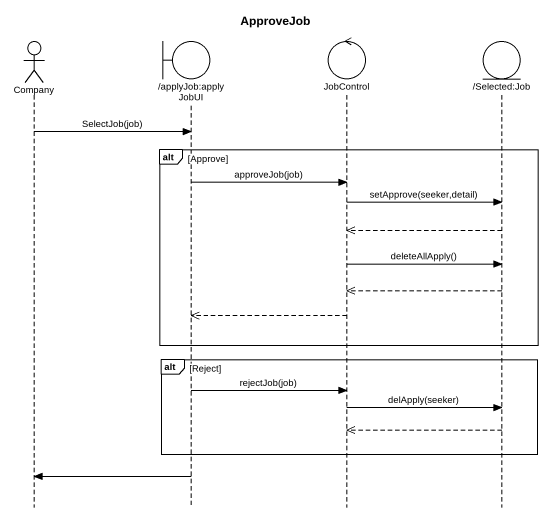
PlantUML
@startuml
title ApproveJob
hide footbox
actor Company
boundary "/applyJob:applyJobUI" as applyJob_applyJobUI
control JobControl
entity "/Selected:Job" as Selected_Job

Company -> applyJob_applyJobUI : SelectJob(job)
alt Approve
  applyJob_applyJobUI -> JobControl : approveJob(job)
  JobControl -> Selected_Job : setApprove(seeker,detail)
  Selected_Job -->> JobControl
  JobControl -> Selected_Job : deleteAllApply()
  Selected_Job -->> JobControl
  JobControl -->> applyJob_applyJobUI
end
alt Reject
  applyJob_applyJobUI -> JobControl : rejectJob(job)
  JobControl -> Selected_Job : delApply(seeker)
  Selected_Job -->> JobControl
end
applyJob_applyJobUI -> Company
@enduml
